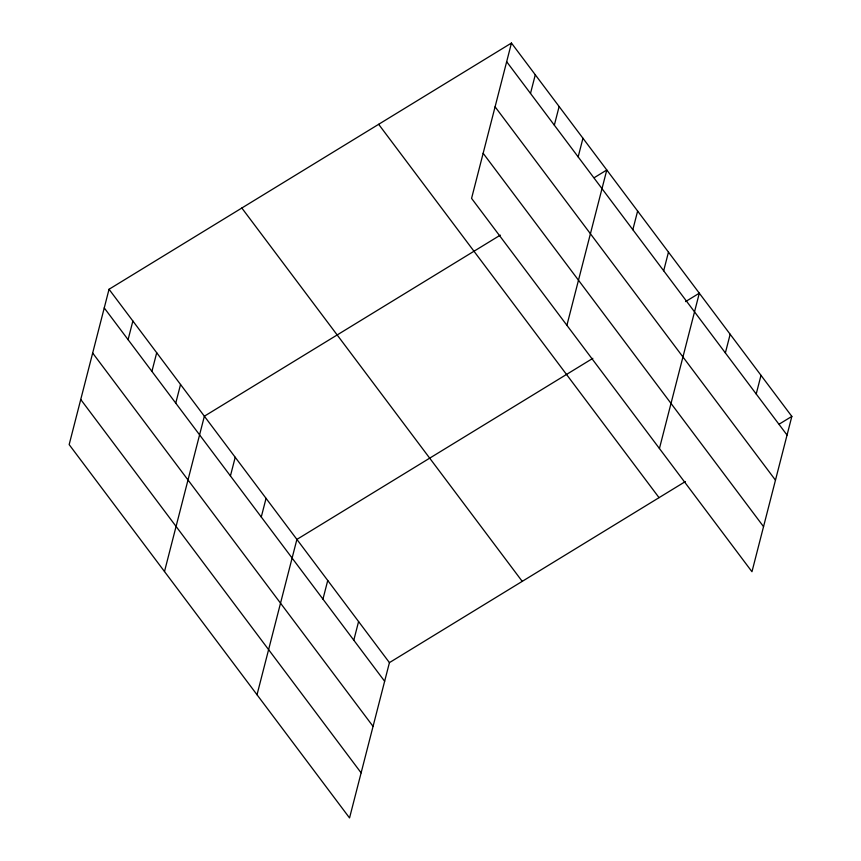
<?xml version="1.0" encoding="UTF-8"?>
<svg xmlns="http://www.w3.org/2000/svg" width="861" height="861" viewBox="0 0 861 861"><rect width="100%" height="100%" fill="white"/><g stroke="black" fill="none" stroke-linecap="round" stroke-linejoin="round"><path stroke-width="1.29" d="M511.456 43.05L471.57 198.374L751.965 571.726L791.84 416.401L511.456 43.05L109.035 289.274L69.16 444.599L349.544 817.95L389.43 662.626L685.378 481.547M128.085 339.664L132.874 321.002M151.913 371.392L156.702 352.741M175.752 403.131L180.541 384.48M164.494 571.532L204.369 416.207L500.316 235.128M230.425 475.939L235.214 457.277M261.27 516.998L266.06 498.347M257.019 694.741L296.894 539.416L592.852 358.337M322.95 599.138L327.74 580.486M353.796 640.207L358.585 621.556M530.494 93.44L535.284 74.789M554.333 125.179L559.123 106.516M578.162 156.906L582.951 138.255M566.904 325.318L606.79 169.994L594.198 177.7M632.835 229.715L637.624 211.063M663.68 270.784L668.47 252.133M659.429 448.527L699.315 293.192L685.582 301.598M725.371 352.924L730.16 334.262M756.206 393.994L761.006 375.331M779.248 424.107L791.84 416.401M506.666 61.701L787.051 435.063M495.086 106.807L775.47 480.158M483.15 153.28L763.546 526.631M378.657 124.307L659.042 497.658M241.833 208.018L522.229 581.369M109.035 289.274L389.43 662.626M104.246 307.926L384.641 681.277M92.665 353.032L373.061 726.383M80.74 399.493L361.125 772.844"/></g></svg>
